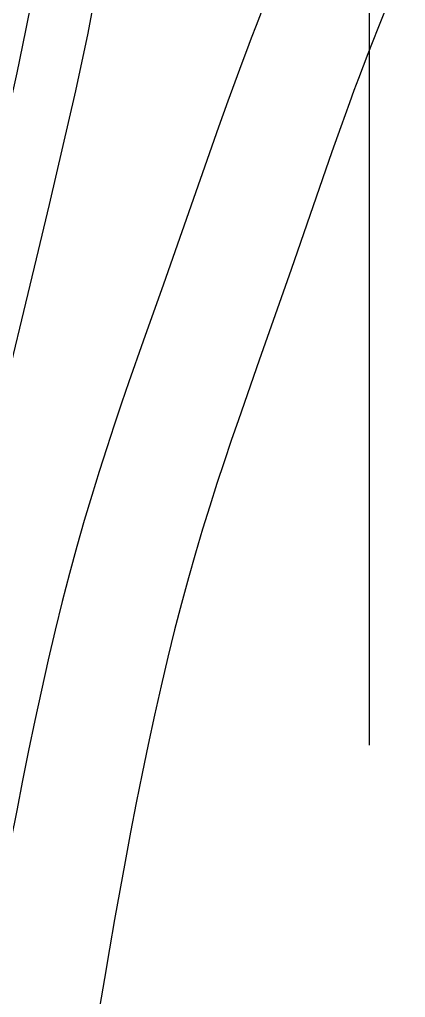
# Model space of a CAD drawing. Header units: inches. Extents: x 143011 to 144494, y -46023 to -44974.
# Drawn here: x 143745.66 to 143748.88, y -45182.24 to -45174.1 of the extents above; entities that cross this region are included whole.
import ezdxf

# ---------------------------------------------------------------- set-up
doc = ezdxf.new("R2010")
doc.units = ezdxf.units.IN
doc.header["$LTSCALE"] = 2
doc.header["$MEASUREMENT"] = 0
for name, pattern in [('CENTER', [50.8, 31.75, -6.35, 6.35, -6.35]), ('DASHED', [0.75, 0.5, -0.25]), ('HIDDEN', [9.525, 6.35, -3.175])]:
    doc.linetypes.add(name, pattern=pattern)
doc.layers.add('DEFAULT_2', color=8, linetype='HIDDEN')
doc.layers.add('wr2', color=41, linetype='DASHED')

msp = doc.modelspace()

# ---------------------------------------------------------------- linework, layer by layer
at = {"layer": 'DEFAULT_2', "color": 8, "linetype": 'HIDDEN'}
for p, q in [((143748.6455, -45174.1683), (143748.5626, -45174.3802)), ((143747.3965, -45174.774), (143747.3195, -45174.99)), ((143747.3195, -45174.99), (143746.8593, -45176.2989)), ((143748.2629, -45175.1979), (143747.9232, -45176.1777)), ((143746.8593, -45176.2989), (143746.6911, -45176.7733)), ((143746.6911, -45176.7733), (143746.5722, -45177.1125))]:
    msp.add_line(p, q, dxfattribs=at)
for points in [[(143746.631, -45171.4329), (143746.5933, -45171.8647), (143746.5439, -45172.3098), (143746.4828, -45172.7676), (143746.4085, -45173.2406), (143746.3225, -45173.7247), (143746.2289, -45174.2084), (143746.1263, -45174.6894)], [(143748.8752, -45173.5871), (143748.7336, -45173.9466), (143748.6455, -45174.1683)], [(143745.783, -45173.8287), (143745.7119, -45174.1873), (143745.6386, -45174.5391), (143745.564, -45174.8778)], [(143747.6745, -45174.0365), (143747.6323, -45174.1434), (143747.5911, -45174.2494), (143747.5511, -45174.3545), (143747.5116, -45174.4594), (143747.4729, -45174.5639), (143747.3965, -45174.774)], [(143748.5626, -45174.3802), (143748.5228, -45174.4836), (143748.4841, -45174.5856), (143748.4465, -45174.6864), (143748.4093, -45174.7873), (143748.3727, -45174.8883), (143748.3364, -45174.9895), (143748.2629, -45175.1979)], [(143746.1263, -45174.6894), (143745.9069, -45175.6346), (143745.7997, -45176.0867), (143745.6934, -45176.5258), (143745.5925, -45176.9531), (143745.4995, -45177.3624), (143745.4118, -45177.7588), (143745.327, -45178.1601), (143745.2446, -45178.5709), (143745.0868, -45179.401)], [(143747.9232, -45176.1777), (143747.6577, -45176.9318), (143747.4841, -45177.4275)], [(143746.5722, -45177.1125), (143746.5112, -45177.2901), (143746.4495, -45177.4732), (143746.3873, -45177.6621), (143746.3249, -45177.8574), (143746.2626, -45178.0589), (143746.2007, -45178.2667), (143746.1389, -45178.4827), (143746.0775, -45178.7078), (143746.017, -45178.9407), (143745.958, -45179.18), (143745.9001, -45179.4271), (143745.8433, -45179.6801), (143745.7889, -45179.9326), (143745.7368, -45180.1827), (143745.6864, -45180.4322), (143745.6375, -45180.6807), (143745.5902, -45180.9277), (143745.5441, -45181.174), (143745.499, -45181.4214), (143745.4547, -45181.6711), (143745.4117, -45181.9219), (143745.3707, -45182.1716), (143745.3318, -45182.4201)], [(143747.4841, -45177.4275), (143747.4249, -45177.6007), (143747.3652, -45177.7781), (143747.3053, -45177.9599), (143747.2455, -45178.1472), (143747.1861, -45178.3396), (143747.1269, -45178.5375), (143747.0682, -45178.7429), (143747.0101, -45178.9566), (143746.9524, -45179.1777), (143746.8958, -45179.4058), (143746.8403, -45179.6428), (143746.7859, -45179.8868), (143746.7332, -45180.1314), (143746.6826, -45180.3749), (143746.6338, -45180.6191), (143746.5864, -45180.8628), (143746.5403, -45181.1055), (143746.4956, -45181.3478), (143746.452, -45181.5906), (143746.4093, -45181.8351), (143746.3678, -45182.0802), (143746.3283, -45182.3236)]]:
    msp.add_lwpolyline(points, dxfattribs=at)
at = {"layer": 'wr2', "linetype": 'CENTER', "ltscale": 0.2}
msp.add_line((143748.5765, -45261.419), (143748.5765, -45086.419), dxfattribs=at)

doc.saveas('drawing.dxf')
